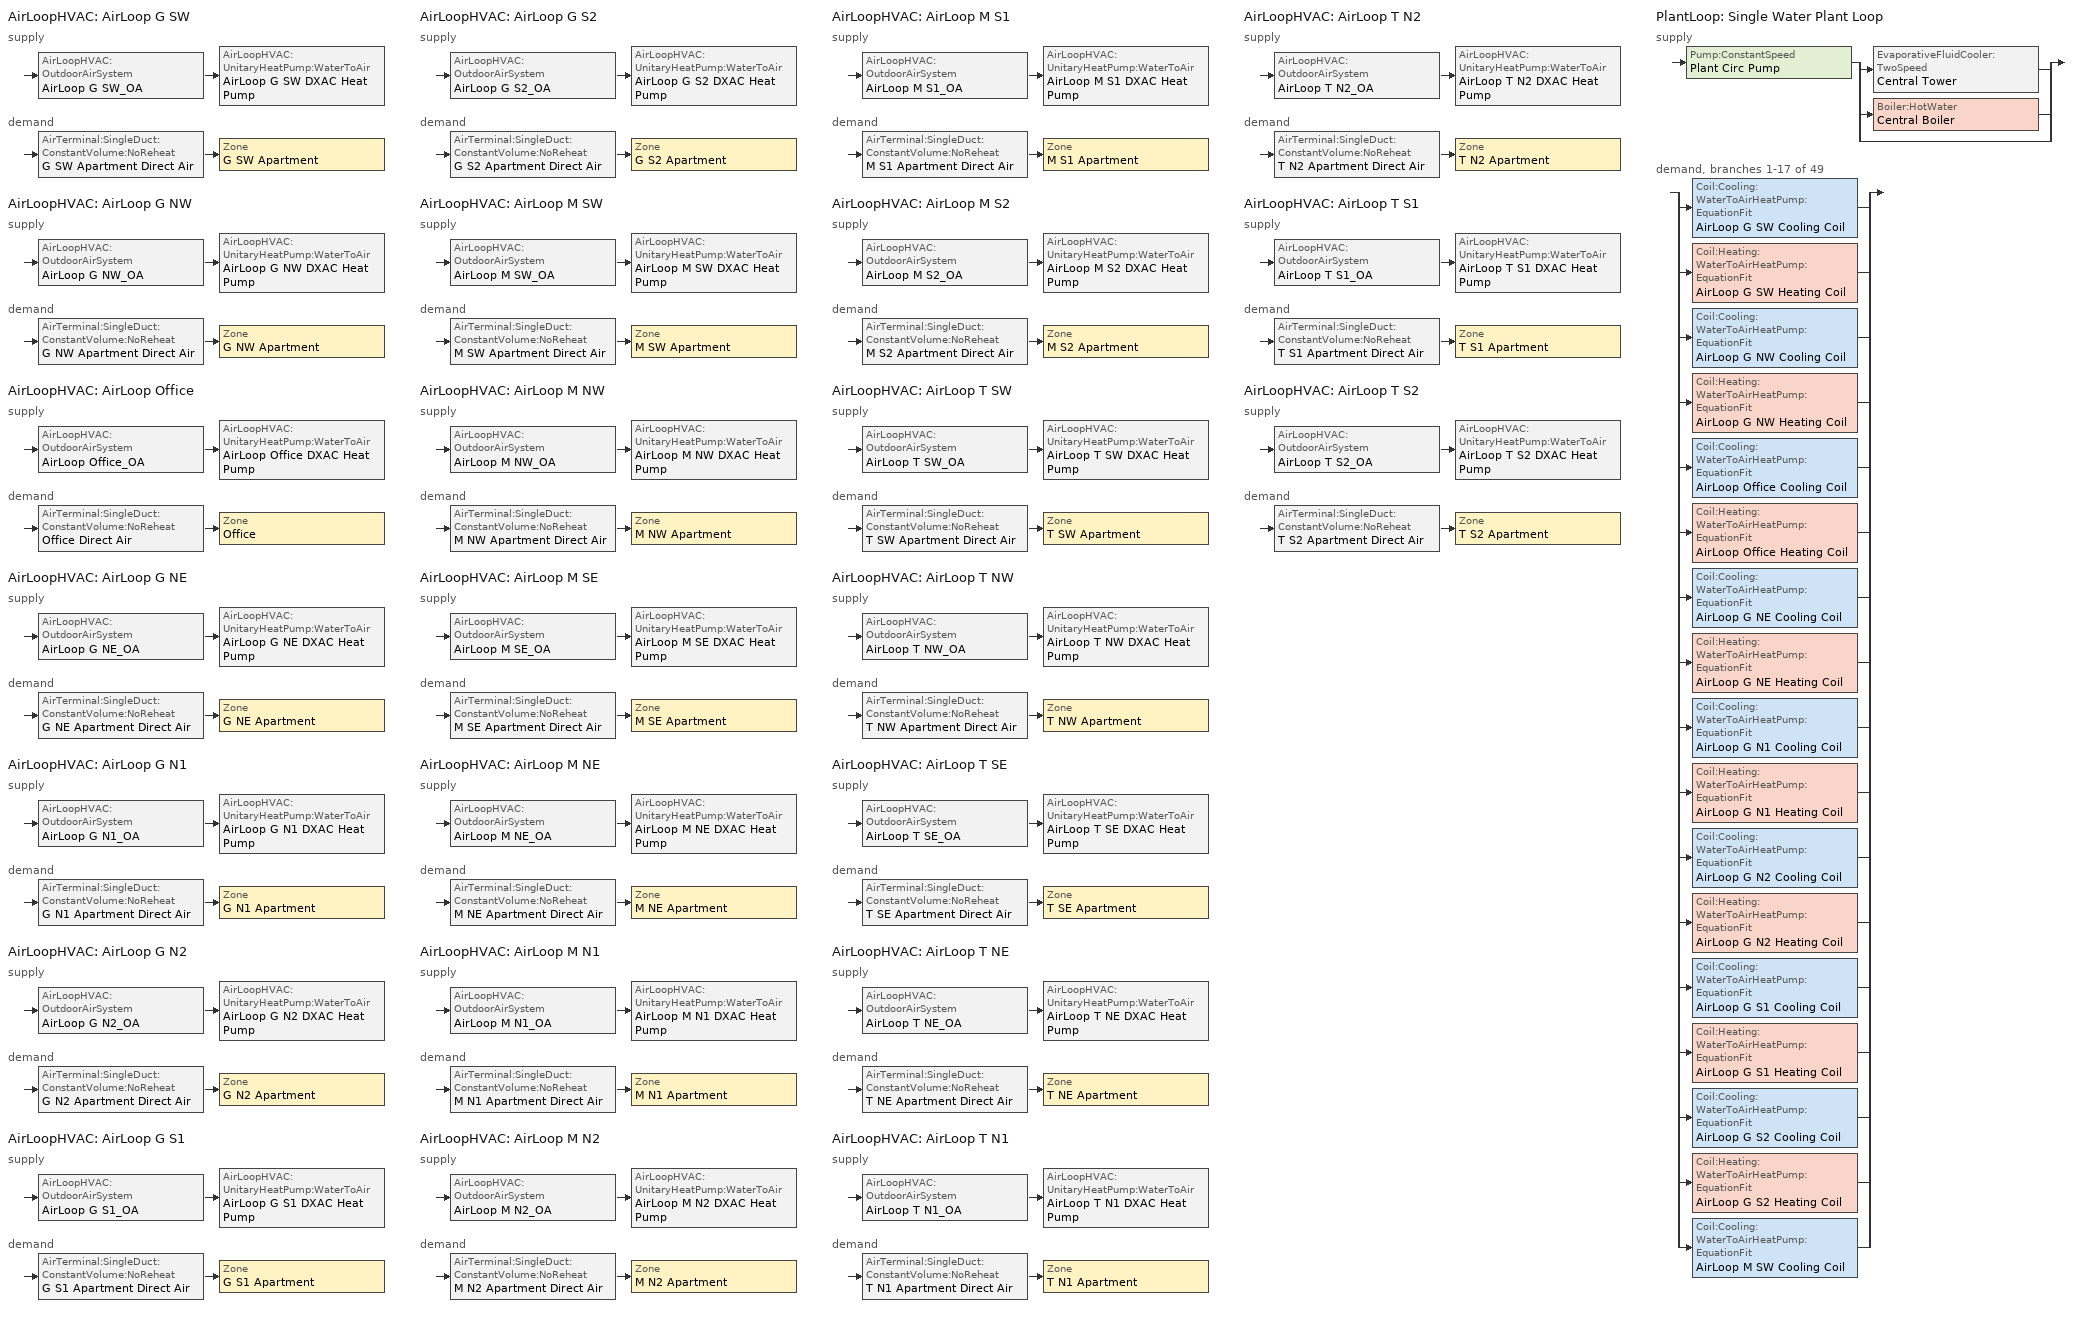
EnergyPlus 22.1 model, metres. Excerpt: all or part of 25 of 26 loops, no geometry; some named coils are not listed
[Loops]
AirLoopHVAC 'AirLoop G SW'
 supply: AirLoopHVAC:OutdoorAirSystem 'AirLoop G SW_OA' > AirLoopHVAC:UnitaryHeatPump:WaterToAir 'AirLoop G SW DXAC Heat Pump'
 demand: AirTerminal:SingleDuct:ConstantVolume:NoReheat 'G SW Apartment Direct Air' > Zone 'G SW Apartment'
AirLoopHVAC 'AirLoop G NW'
 supply: AirLoopHVAC:OutdoorAirSystem 'AirLoop G NW_OA' > AirLoopHVAC:UnitaryHeatPump:WaterToAir 'AirLoop G NW DXAC Heat Pump'
 demand: AirTerminal:SingleDuct:ConstantVolume:NoReheat 'G NW Apartment Direct Air' > Zone 'G NW Apartment'
AirLoopHVAC 'AirLoop Office'
 supply: AirLoopHVAC:OutdoorAirSystem 'AirLoop Office_OA' > AirLoopHVAC:UnitaryHeatPump:WaterToAir 'AirLoop Office DXAC Heat Pump'
 demand: AirTerminal:SingleDuct:ConstantVolume:NoReheat 'Office Direct Air' > Zone 'Office'
AirLoopHVAC 'AirLoop G NE'
 supply: AirLoopHVAC:OutdoorAirSystem 'AirLoop G NE_OA' > AirLoopHVAC:UnitaryHeatPump:WaterToAir 'AirLoop G NE DXAC Heat Pump'
 demand: AirTerminal:SingleDuct:ConstantVolume:NoReheat 'G NE Apartment Direct Air' > Zone 'G NE Apartment'
AirLoopHVAC 'AirLoop G N1'
 supply: AirLoopHVAC:OutdoorAirSystem 'AirLoop G N1_OA' > AirLoopHVAC:UnitaryHeatPump:WaterToAir 'AirLoop G N1 DXAC Heat Pump'
 demand: AirTerminal:SingleDuct:ConstantVolume:NoReheat 'G N1 Apartment Direct Air' > Zone 'G N1 Apartment'
AirLoopHVAC 'AirLoop G N2'
 supply: AirLoopHVAC:OutdoorAirSystem 'AirLoop G N2_OA' > AirLoopHVAC:UnitaryHeatPump:WaterToAir 'AirLoop G N2 DXAC Heat Pump'
 demand: AirTerminal:SingleDuct:ConstantVolume:NoReheat 'G N2 Apartment Direct Air' > Zone 'G N2 Apartment'
AirLoopHVAC 'AirLoop G S1'
 supply: AirLoopHVAC:OutdoorAirSystem 'AirLoop G S1_OA' > AirLoopHVAC:UnitaryHeatPump:WaterToAir 'AirLoop G S1 DXAC Heat Pump'
 demand: AirTerminal:SingleDuct:ConstantVolume:NoReheat 'G S1 Apartment Direct Air' > Zone 'G S1 Apartment'
AirLoopHVAC 'AirLoop G S2'
 supply: AirLoopHVAC:OutdoorAirSystem 'AirLoop G S2_OA' > AirLoopHVAC:UnitaryHeatPump:WaterToAir 'AirLoop G S2 DXAC Heat Pump'
 demand: AirTerminal:SingleDuct:ConstantVolume:NoReheat 'G S2 Apartment Direct Air' > Zone 'G S2 Apartment'
AirLoopHVAC 'AirLoop M SW'
 supply: AirLoopHVAC:OutdoorAirSystem 'AirLoop M SW_OA' > AirLoopHVAC:UnitaryHeatPump:WaterToAir 'AirLoop M SW DXAC Heat Pump'
 demand: AirTerminal:SingleDuct:ConstantVolume:NoReheat 'M SW Apartment Direct Air' > Zone 'M SW Apartment'
AirLoopHVAC 'AirLoop M NW'
 supply: AirLoopHVAC:OutdoorAirSystem 'AirLoop M NW_OA' > AirLoopHVAC:UnitaryHeatPump:WaterToAir 'AirLoop M NW DXAC Heat Pump'
 demand: AirTerminal:SingleDuct:ConstantVolume:NoReheat 'M NW Apartment Direct Air' > Zone 'M NW Apartment'
AirLoopHVAC 'AirLoop M SE'
 supply: AirLoopHVAC:OutdoorAirSystem 'AirLoop M SE_OA' > AirLoopHVAC:UnitaryHeatPump:WaterToAir 'AirLoop M SE DXAC Heat Pump'
 demand: AirTerminal:SingleDuct:ConstantVolume:NoReheat 'M SE Apartment Direct Air' > Zone 'M SE Apartment'
AirLoopHVAC 'AirLoop M NE'
 supply: AirLoopHVAC:OutdoorAirSystem 'AirLoop M NE_OA' > AirLoopHVAC:UnitaryHeatPump:WaterToAir 'AirLoop M NE DXAC Heat Pump'
 demand: AirTerminal:SingleDuct:ConstantVolume:NoReheat 'M NE Apartment Direct Air' > Zone 'M NE Apartment'
AirLoopHVAC 'AirLoop M N1'
 supply: AirLoopHVAC:OutdoorAirSystem 'AirLoop M N1_OA' > AirLoopHVAC:UnitaryHeatPump:WaterToAir 'AirLoop M N1 DXAC Heat Pump'
 demand: AirTerminal:SingleDuct:ConstantVolume:NoReheat 'M N1 Apartment Direct Air' > Zone 'M N1 Apartment'
AirLoopHVAC 'AirLoop M N2'
 supply: AirLoopHVAC:OutdoorAirSystem 'AirLoop M N2_OA' > AirLoopHVAC:UnitaryHeatPump:WaterToAir 'AirLoop M N2 DXAC Heat Pump'
 demand: AirTerminal:SingleDuct:ConstantVolume:NoReheat 'M N2 Apartment Direct Air' > Zone 'M N2 Apartment'
AirLoopHVAC 'AirLoop M S1'
 supply: AirLoopHVAC:OutdoorAirSystem 'AirLoop M S1_OA' > AirLoopHVAC:UnitaryHeatPump:WaterToAir 'AirLoop M S1 DXAC Heat Pump'
 demand: AirTerminal:SingleDuct:ConstantVolume:NoReheat 'M S1 Apartment Direct Air' > Zone 'M S1 Apartment'
AirLoopHVAC 'AirLoop M S2'
 supply: AirLoopHVAC:OutdoorAirSystem 'AirLoop M S2_OA' > AirLoopHVAC:UnitaryHeatPump:WaterToAir 'AirLoop M S2 DXAC Heat Pump'
 demand: AirTerminal:SingleDuct:ConstantVolume:NoReheat 'M S2 Apartment Direct Air' > Zone 'M S2 Apartment'
AirLoopHVAC 'AirLoop T SW'
 supply: AirLoopHVAC:OutdoorAirSystem 'AirLoop T SW_OA' > AirLoopHVAC:UnitaryHeatPump:WaterToAir 'AirLoop T SW DXAC Heat Pump'
 demand: AirTerminal:SingleDuct:ConstantVolume:NoReheat 'T SW Apartment Direct Air' > Zone 'T SW Apartment'
AirLoopHVAC 'AirLoop T NW'
 supply: AirLoopHVAC:OutdoorAirSystem 'AirLoop T NW_OA' > AirLoopHVAC:UnitaryHeatPump:WaterToAir 'AirLoop T NW DXAC Heat Pump'
 demand: AirTerminal:SingleDuct:ConstantVolume:NoReheat 'T NW Apartment Direct Air' > Zone 'T NW Apartment'
AirLoopHVAC 'AirLoop T SE'
 supply: AirLoopHVAC:OutdoorAirSystem 'AirLoop T SE_OA' > AirLoopHVAC:UnitaryHeatPump:WaterToAir 'AirLoop T SE DXAC Heat Pump'
 demand: AirTerminal:SingleDuct:ConstantVolume:NoReheat 'T SE Apartment Direct Air' > Zone 'T SE Apartment'
AirLoopHVAC 'AirLoop T NE'
 supply: AirLoopHVAC:OutdoorAirSystem 'AirLoop T NE_OA' > AirLoopHVAC:UnitaryHeatPump:WaterToAir 'AirLoop T NE DXAC Heat Pump'
 demand: AirTerminal:SingleDuct:ConstantVolume:NoReheat 'T NE Apartment Direct Air' > Zone 'T NE Apartment'
AirLoopHVAC 'AirLoop T N1'
 supply: AirLoopHVAC:OutdoorAirSystem 'AirLoop T N1_OA' > AirLoopHVAC:UnitaryHeatPump:WaterToAir 'AirLoop T N1 DXAC Heat Pump'
 demand: AirTerminal:SingleDuct:ConstantVolume:NoReheat 'T N1 Apartment Direct Air' > Zone 'T N1 Apartment'
AirLoopHVAC 'AirLoop T N2'
 supply: AirLoopHVAC:OutdoorAirSystem 'AirLoop T N2_OA' > AirLoopHVAC:UnitaryHeatPump:WaterToAir 'AirLoop T N2 DXAC Heat Pump'
 demand: AirTerminal:SingleDuct:ConstantVolume:NoReheat 'T N2 Apartment Direct Air' > Zone 'T N2 Apartment'
AirLoopHVAC 'AirLoop T S1'
 supply: AirLoopHVAC:OutdoorAirSystem 'AirLoop T S1_OA' > AirLoopHVAC:UnitaryHeatPump:WaterToAir 'AirLoop T S1 DXAC Heat Pump'
 demand: AirTerminal:SingleDuct:ConstantVolume:NoReheat 'T S1 Apartment Direct Air' > Zone 'T S1 Apartment'
AirLoopHVAC 'AirLoop T S2'
 supply: AirLoopHVAC:OutdoorAirSystem 'AirLoop T S2_OA' > AirLoopHVAC:UnitaryHeatPump:WaterToAir 'AirLoop T S2 DXAC Heat Pump'
 demand: AirTerminal:SingleDuct:ConstantVolume:NoReheat 'T S2 Apartment Direct Air' > Zone 'T S2 Apartment'
PlantLoop 'Single Water Plant Loop'
 supply: Pump:ConstantSpeed 'Plant Circ Pump' > split
  | EvaporativeFluidCooler:TwoSpeed 'Central Tower'
  | Boiler:HotWater 'Central Boiler'
  | bypass
 demand, branches 1-17 of 49: split
  | Coil:Cooling:WaterToAirHeatPump:EquationFit 'AirLoop G SW Cooling Coil'
  | Coil:Heating:WaterToAirHeatPump:EquationFit 'AirLoop G SW Heating Coil'
  | Coil:Cooling:WaterToAirHeatPump:EquationFit 'AirLoop G NW Cooling Coil'
  | Coil:Heating:WaterToAirHeatPump:EquationFit 'AirLoop G NW Heating Coil'
  | Coil:Cooling:WaterToAirHeatPump:EquationFit 'AirLoop Office Cooling Coil'
  | Coil:Heating:WaterToAirHeatPump:EquationFit 'AirLoop Office Heating Coil'
  | Coil:Cooling:WaterToAirHeatPump:EquationFit 'AirLoop G NE Cooling Coil'
  | Coil:Heating:WaterToAirHeatPump:EquationFit 'AirLoop G NE Heating Coil'
  | Coil:Cooling:WaterToAirHeatPump:EquationFit 'AirLoop G N1 Cooling Coil'
  | Coil:Heating:WaterToAirHeatPump:EquationFit 'AirLoop G N1 Heating Coil'
  | Coil:Cooling:WaterToAirHeatPump:EquationFit 'AirLoop G N2 Cooling Coil'
  | Coil:Heating:WaterToAirHeatPump:EquationFit 'AirLoop G N2 Heating Coil'
  | Coil:Cooling:WaterToAirHeatPump:EquationFit 'AirLoop G S1 Cooling Coil'
  | Coil:Heating:WaterToAirHeatPump:EquationFit 'AirLoop G S1 Heating Coil'
  | Coil:Cooling:WaterToAirHeatPump:EquationFit 'AirLoop G S2 Cooling Coil'
  | Coil:Heating:WaterToAirHeatPump:EquationFit 'AirLoop G S2 Heating Coil'
  | Coil:Cooling:WaterToAirHeatPump:EquationFit 'AirLoop M SW Cooling Coil'
[EnergyManagementSystem:Sensor]
Name | Output:Variable or Output:Meter Index Key | Output:Variable or Output:Meter
S_Sliding_Door_Ventilation_Sensor | M S1 APARTMENT | Zone Ventilation Standard Density Volume Flow Rate
N_Sliding_Door_Ventilation_Sensor | M N1 APARTMENT | Zone Ventilation Standard Density Volume Flow Rate
BoilerPLR | Central Boiler | Boiler Part Load Ratio
[ThermostatSetpoint:SingleHeating]
Name | Setpoint Temperature Schedule
AptHeatingSetPoint | HTGSETP_APT_SCH
OffHeatingSetPoint | HTGSETP_DESIGN_OFF_SCH
[ThermostatSetpoint:SingleCooling]
Name | Setpoint Temperature Schedule
AptCoolingSetPoint | CLGSETP_APT_SCH
OffCoolingSetPoint | CLGSETP_DESIGN_OFF_SCH
[ThermostatSetpoint:DualSetpoint]
Name | Heating Setpoint Temperature Schedule | Cooling Setpoint Temperature Schedule
S Apartment Dual SP Control | S HTGSETP_APT_SCH | S CLGSETP_APT_SCH
N Apartment Dual SP Control | N HTGSETP_APT_SCH | N CLGSETP_APT_SCH
Office Dual SP Control | HTGSETP_OFF_SCH_Yes_Optimum | CLGSETP_OFF_SCH_Yes_Optimum
[DesignSpecification:ZoneAirDistribution]
CM DSZAD Building: Zone Air Distribution Effectiveness in Cooling Mode=1; Zone Air Distribution Effectiveness in Heating Mode=1
[Sizing:Plant]
Single Water Plant Loop: Loop Type=Heating; Design Loop Exit Temperature {C}=30; Loop Design Temperature Difference {deltaC}=11
[PlantLoop]
Single Water Plant Loop: Fluid Type=Water; Plant Equipment Operation Scheme=Plant Loop Operation; Maximum Loop Temperature {C}=35; Minimum Loop Temperature {C}=10; Maximum Loop Flow Rate {m3/s}=autosize; Minimum Loop Flow Rate {m3/s}=0; Plant Loop Volume {m3}=autocalculate; Load Distribution Scheme=SequentialLoad; Plant Loop Demand Calculation Scheme=DualSetpointDeadband
[PlantEquipmentOperationSchemes]
Plant Loop Operation: Control Scheme 1=WSHPPlant Heat Operation Scheme; Control Scheme 1 Schedule=Always_On; Control Scheme 2=WSHPPlant Cool Operation Scheme; Control Scheme 2 Schedule=Always_On
[PlantEquipmentOperation:HeatingLoad]
WSHPPlant Heat Operation Scheme: Load Range 1 Lower Limit {W}=0; Load Range 1 Upper Limit {W}=1000000000000000; Range 1 Equipment List=WSHPPlant Heating Equipment
[PlantEquipmentList]
WSHPPlant Heating Equipment: Central Boiler
WSHPPlant Cooling Equipment: Central Tower
[PlantEquipmentOperation:CoolingLoad]
WSHPPlant Cool Operation Scheme: Load Range 1 Lower Limit {W}=0; Load Range 1 Upper Limit {W}=1000000000000000; Range 1 Equipment List=WSHPPlant Cooling Equipment
[SetpointManager:Scheduled:DualSetpoint] Control Variable=Temperature; High Setpoint Schedule=PLANT LOOP HIGH TEMP SCHEDULE; Low Setpoint Schedule=PLANT LOOP LOW TEMP SCHEDULE
Name | Setpoint Node or NodeList
Water Loop Setpoint Manager new | CENTRAL TOWER OUTLET NODE
Water Loop Setpoint Manager new 2 | CENTRAL BOILER OUTLET NODE
Water Loop Setpoint Manager | Plant Supply Outlet Node
[EvaporativeFluidCooler:TwoSpeed]
Central Tower: High Fan Speed Air Flow Rate {m3/s}=autosize; High Fan Speed Fan Power {W}=autosize; Low Fan Speed Air Flow Rate {m3/s}=autocalculate; Low Fan Speed Fan Power {W}=autocalculate; Design Spray Water Flow Rate {m3/s}=0.002208; Performance Input Method=UFactorTimesAreaAndDesignWaterFlowRate; Heat Rejection Capacity and Nominal Capacity Sizing Ratio=1.25; Low Speed Standard Capacity Sizing Factor=0.5; High Fan Speed U-factor Times Area Value {W/K}=autosize; Low Fan Speed U-factor Times Area Value {W/K}=autocalculate; Low Fan Speed U-Factor Times Area Sizing Factor=0.6; Design Water Flow Rate {m3/s}=autosize; Low Speed User Specified Design Capacity Sizing Factor=0.5; High Speed Sizing Factor=1; Evaporation Loss Mode=SaturatedExit; Drift Loss Percent {percent}=0.008; Blowdown Calculation Mode=ConcentrationRatio; Blowdown Concentration Ratio=3
[Pump:ConstantSpeed]
Plant Circ Pump: Design Flow Rate {m3/s}=autosize; Design Pump Head {Pa}=179045; Design Power Consumption {W}=autosize; Motor Efficiency=0.909; Fraction of Motor Inefficiencies to Fluid Stream=0; Pump Control Type=Intermittent
[Boiler:HotWater]
Central Boiler: Fuel Type=NaturalGas; Nominal Capacity {W}=408736; Nominal Thermal Efficiency=0.8; Efficiency Curve Temperature Evaluation Variable=LeavingBoiler; Normalized Boiler Efficiency Curve=Central Boiler Efficiency Curve; Design Water Flow Rate {m3/s}=autosize; Minimum Part Load Ratio=0; Maximum Part Load Ratio=1.2; Optimum Part Load Ratio=1; Water Outlet Upper Temperature Limit {C}=95; Boiler Flow Mode=ConstantFlow
[Sizing:Zone] Zone Cooling Design Supply Air Temperature Input Method=SupplyAirTemperature; Zone Cooling Design Supply Air Temperature {C}=14; Zone Heating Design Supply Air Temperature Input Method=SupplyAirTemperature; Zone Heating Design Supply Air Temperature {C}=40; Zone Cooling Design Supply Air Humidity Ratio {kg-H2O/kg-air}=0.008; Zone Heating Design Supply Air Humidity Ratio {kgWater/kgDryAir}=0.008; Cooling Design Air Flow Method=DesignDay; Cooling Design Air Flow Rate {m3/s}=0; Cooling Minimum Air Flow Fraction=0; Heating Design Air Flow Method=DesignDay; Heating Design Air Flow Rate {m3/s}=0
Name | Design Specification Outdoor Air Object
G SW Apartment | SZ DSOA G SW Apartment
G NW Apartment | SZ DSOA G NW Apartment
Office | SZ DSOA Office
G NE Apartment | SZ DSOA G NE Apartment
G N1 Apartment | SZ DSOA G N1 Apartment
G N2 Apartment | SZ DSOA G N2 Apartment
G S1 Apartment | SZ DSOA G S1 Apartment
G S2 Apartment | SZ DSOA G S2 Apartment
M SW Apartment | SZ DSOA M SW Apartment
M NW Apartment | SZ DSOA M NW Apartment
M SE Apartment | SZ DSOA M SE Apartment
M NE Apartment | SZ DSOA M NE Apartment
M N1 Apartment | SZ DSOA M N1 Apartment
M N2 Apartment | SZ DSOA M N2 Apartment
M S1 Apartment | SZ DSOA M S1 Apartment
M S2 Apartment | SZ DSOA M S2 Apartment
T SW Apartment | SZ DSOA T SW Apartment
T NW Apartment | SZ DSOA T NW Apartment
T SE Apartment | SZ DSOA T SE Apartment
T NE Apartment | SZ DSOA T NE Apartment
T N1 Apartment | SZ DSOA T N1 Apartment
T N2 Apartment | SZ DSOA T N2 Apartment
T S1 Apartment | SZ DSOA T S1 Apartment
T S2 Apartment | SZ DSOA T S2 Apartment
[DesignSpecification:OutdoorAir] Outdoor Air Method=Flow/Area
Name | Outdoor Air Flow per Zone Floor Area {m3/s-m2}
SZ DSOA G SW Apartment; SZ DSOA G NW Apartment; SZ DSOA G NE Apartment; SZ DSOA G N1 Apartment; SZ DSOA G N2 Apartment; SZ DSOA G S1 Apartment; SZ DSOA G S2 Apartment; SZ DSOA M SW Apartment; SZ DSOA M NW Apartment; SZ DSOA M SE Apartment; SZ DSOA M NE Apartment; SZ DSOA M N1 Apartment; SZ DSOA M N2 Apartment; SZ DSOA M S1 Apartment; SZ DSOA M S2 Apartment; SZ DSOA T SW Apartment; SZ DSOA T NW Apartment; SZ DSOA T SE Apartment; SZ DSOA T NE Apartment; SZ DSOA T N1 Apartment; SZ DSOA T N2 Apartment; SZ DSOA T S1 Apartment; SZ DSOA T S2 Apartment | 0.000294105
SZ DSOA Office | 0.0004318
[ZoneControl:Thermostat]
G SW Apartment Thermostat: G SW Apartment, ZONE CONTROL TYPE SCHED, AptCoolingSetPoint, AptHeatingSetPoint, S Apartment Dual SP Control
G NW Apartment Thermostat: G NW Apartment, ZONE CONTROL TYPE SCHED, AptCoolingSetPoint, AptHeatingSetPoint, N Apartment Dual SP Control
Office Thermostat: Office, ZONE CONTROL TYPE SCHED, OffCoolingSetPoint, OffHeatingSetPoint, Office Dual SP Control
G NE Apartment Thermostat: G NE Apartment, ZONE CONTROL TYPE SCHED, AptCoolingSetPoint, AptHeatingSetPoint, N Apartment Dual SP Control
G N1 Apartment Thermostat: G N1 Apartment, ZONE CONTROL TYPE SCHED, AptCoolingSetPoint, AptHeatingSetPoint, N Apartment Dual SP Control
G N2 Apartment Thermostat: G N2 Apartment, ZONE CONTROL TYPE SCHED, AptCoolingSetPoint, AptHeatingSetPoint, N Apartment Dual SP Control
G S1 Apartment Thermostat: G S1 Apartment, ZONE CONTROL TYPE SCHED, AptCoolingSetPoint, AptHeatingSetPoint, S Apartment Dual SP Control
G S2 Apartment Thermostat: G S2 Apartment, ZONE CONTROL TYPE SCHED, AptCoolingSetPoint, AptHeatingSetPoint, S Apartment Dual SP Control
M SW Apartment Thermostat: M SW Apartment, ZONE CONTROL TYPE SCHED, AptCoolingSetPoint, AptHeatingSetPoint, S Apartment Dual SP Control
M NW Apartment Thermostat: M NW Apartment, ZONE CONTROL TYPE SCHED, AptCoolingSetPoint, AptHeatingSetPoint, N Apartment Dual SP Control
M SE Apartment Thermostat: M SE Apartment, ZONE CONTROL TYPE SCHED, AptCoolingSetPoint, AptHeatingSetPoint, S Apartment Dual SP Control
M NE Apartment Thermostat: M NE Apartment, ZONE CONTROL TYPE SCHED, AptCoolingSetPoint, AptHeatingSetPoint, N Apartment Dual SP Control
M N1 Apartment Thermostat: M N1 Apartment, ZONE CONTROL TYPE SCHED, AptCoolingSetPoint, AptHeatingSetPoint, N Apartment Dual SP Control
M N2 Apartment Thermostat: M N2 Apartment, ZONE CONTROL TYPE SCHED, AptCoolingSetPoint, AptHeatingSetPoint, N Apartment Dual SP Control
M S1 Apartment Thermostat: M S1 Apartment, ZONE CONTROL TYPE SCHED, AptCoolingSetPoint, AptHeatingSetPoint, S Apartment Dual SP Control
M S2 Apartment Thermostat: M S2 Apartment, ZONE CONTROL TYPE SCHED, AptCoolingSetPoint, AptHeatingSetPoint, S Apartment Dual SP Control
T SW Apartment Thermostat: T SW Apartment, ZONE CONTROL TYPE SCHED, AptCoolingSetPoint, AptHeatingSetPoint, S Apartment Dual SP Control
T NW Apartment Thermostat: T NW Apartment, ZONE CONTROL TYPE SCHED, AptCoolingSetPoint, AptHeatingSetPoint, N Apartment Dual SP Control
T SE Apartment Thermostat: T SE Apartment, ZONE CONTROL TYPE SCHED, AptCoolingSetPoint, AptHeatingSetPoint, S Apartment Dual SP Control
T NE Apartment Thermostat: T NE Apartment, ZONE CONTROL TYPE SCHED, AptCoolingSetPoint, AptHeatingSetPoint, N Apartment Dual SP Control
T N1 Apartment Thermostat: T N1 Apartment, ZONE CONTROL TYPE SCHED, AptCoolingSetPoint, AptHeatingSetPoint, N Apartment Dual SP Control
T N2 Apartment Thermostat: T N2 Apartment, ZONE CONTROL TYPE SCHED, AptCoolingSetPoint, AptHeatingSetPoint, N Apartment Dual SP Control
T S1 Apartment Thermostat: T S1 Apartment, ZONE CONTROL TYPE SCHED, AptCoolingSetPoint, AptHeatingSetPoint, S Apartment Dual SP Control
T S2 Apartment Thermostat: T S2 Apartment, ZONE CONTROL TYPE SCHED, AptCoolingSetPoint, AptHeatingSetPoint, S Apartment Dual SP Control
[Coil:Cooling:WaterToAirHeatPump:EquationFit] Rated Air Flow Rate {m3/s}=autosize; Rated Water Flow Rate {m3/s}=autosize; Gross Rated Total Cooling Capacity {W}=autosize; Gross Rated Sensible Cooling Capacity {W}=autosize; Total Cooling Capacity Curve=WSHP_CoolCapCurveTot; Sensible Cooling Capacity Curve=WSHP_CoolCapCurveSens; Cooling Power Consumption Curve=WSHP_CoolPowerCurve; Nominal Time for Condensate Removal to Begin {s}=0; Ratio of Initial Moisture Evaporation Rate and Steady State Latent Capacity=0
Name | Gross Rated Cooling COP
AirLoop G SW Cooling Coil; AirLoop Office Cooling Coil; AirLoop M SW Cooling Coil | 4.46473
AirLoop G NW Cooling Coil; AirLoop G NE Cooling Coil; AirLoop G N1 Cooling Coil; AirLoop G N2 Cooling Coil; AirLoop G S1 Cooling Coil; AirLoop G S2 Cooling Coil | 4.19837
[Coil:Heating:WaterToAirHeatPump:EquationFit] Rated Air Flow Rate {m3/s}=autosize; Rated Water Flow Rate {m3/s}=autosize; Gross Rated Heating Capacity {W}=autosize; Gross Rated Heating COP=4.3; Heating Capacity Curve=WSHP_HeatCapCurve; Heating Power Consumption Curve=WSHP_HeatPowerCurve
AirLoop G SW Heating Coil; AirLoop G NW Heating Coil; AirLoop Office Heating Coil; AirLoop G NE Heating Coil; AirLoop G N1 Heating Coil; AirLoop G N2 Heating Coil; AirLoop G S1 Heating Coil; AirLoop G S2 Heating Coil
[Sizing:System] Type of Load to Size On=Sensible; Design Outdoor Air Flow Rate {m3/s}=AUTOSIZE; Central Heating Maximum System Air Flow Ratio=1; Preheat Design Temperature {C}=7; Preheat Design Humidity Ratio {kgWater/kgDryAir}=0.008; Precool Design Temperature {C}=14; Precool Design Humidity Ratio {kgWater/kgDryAir}=0.008; Central Cooling Design Supply Air Temperature {C}=14; Central Heating Design Supply Air Temperature {C}=40; Type of Zone Sum to Use=NonCoincident; 100% Outdoor Air in Cooling=No; 100% Outdoor Air in Heating=No; Central Cooling Design Supply Air Humidity Ratio {kgWater/kgDryAir}=0.008; Central Heating Design Supply Air Humidity Ratio {kgWater/kgDryAir}=0.008; Cooling Supply Air Flow Rate Method=DesignDay; Cooling Supply Air Flow Rate {m3/s}=0; Heating Supply Air Flow Rate Method=DesignDay; Heating Supply Air Flow Rate {m3/s}=0; System Outdoor Air Method=ZoneSum; Zone Maximum Outdoor Air Fraction=1; Cooling Design Capacity Method=CoolingDesignCapacity; Cooling Design Capacity {W}=autosize; Heating Design Capacity Method=HeatingDesignCapacity; Heating Design Capacity {W}=autosize; Central Cooling Capacity Control Method=OnOff
AirLoop G SW; AirLoop G NW; AirLoop Office; AirLoop G NE; AirLoop G N1; AirLoop G N2; AirLoop G S1; AirLoop G S2; AirLoop M SW; AirLoop M NW; AirLoop M SE; AirLoop M NE; AirLoop M N1; AirLoop M N2; AirLoop M S1; AirLoop M S2; AirLoop T SW; AirLoop T NW; AirLoop T SE; AirLoop T NE; AirLoop T N1; AirLoop T N2; AirLoop T S1; AirLoop T S2
[AirTerminal:SingleDuct:ConstantVolume:NoReheat] Availability Schedule=All On; Maximum Air Flow Rate {m3/s}=AUTOSIZE
G SW Apartment Direct Air; G NW Apartment Direct Air; Office Direct Air; G NE Apartment Direct Air; G N1 Apartment Direct Air; G N2 Apartment Direct Air; G S1 Apartment Direct Air; G S2 Apartment Direct Air; M SW Apartment Direct Air; M NW Apartment Direct Air; M SE Apartment Direct Air; M NE Apartment Direct Air; M N1 Apartment Direct Air; M N2 Apartment Direct Air; M S1 Apartment Direct Air; M S2 Apartment Direct Air; T SW Apartment Direct Air; T NW Apartment Direct Air; T SE Apartment Direct Air; T NE Apartment Direct Air; T N1 Apartment Direct Air; T N2 Apartment Direct Air; T S1 Apartment Direct Air; T S2 Apartment Direct Air
[Zone equipment]
G SW Apartment: G SW Apartment ERV, G SW Apartment Direct Air
G NW Apartment: G NW Apartment ERV, G NW Apartment Direct Air
Office: Office Direct Air
G NE Apartment: G NE Apartment ERV, G NE Apartment Direct Air
G N1 Apartment: G N1 Apartment ERV, G N1 Apartment Direct Air
G N2 Apartment: G N2 Apartment ERV, G N2 Apartment Direct Air
G S1 Apartment: G S1 Apartment ERV, G S1 Apartment Direct Air
G S2 Apartment: G S2 Apartment ERV, G S2 Apartment Direct Air
M SW Apartment: M SW Apartment ERV, M SW Apartment Direct Air
M NW Apartment: M NW Apartment ERV, M NW Apartment Direct Air
M SE Apartment: M SE Apartment ERV, M SE Apartment Direct Air
M NE Apartment: M NE Apartment ERV, M NE Apartment Direct Air
M N1 Apartment: M N1 Apartment ERV, M N1 Apartment Direct Air
M N2 Apartment: M N2 Apartment ERV, M N2 Apartment Direct Air
M S1 Apartment: M S1 Apartment ERV, M S1 Apartment Direct Air
M S2 Apartment: M S2 Apartment ERV, M S2 Apartment Direct Air
T SW Apartment: T SW Apartment ERV, T SW Apartment Direct Air
T NW Apartment: T NW Apartment ERV, T NW Apartment Direct Air
T SE Apartment: T SE Apartment ERV, T SE Apartment Direct Air
T NE Apartment: T NE Apartment ERV, T NE Apartment Direct Air
T N1 Apartment: T N1 Apartment ERV, T N1 Apartment Direct Air
T N2 Apartment: T N2 Apartment ERV, T N2 Apartment Direct Air
T S1 Apartment: T S1 Apartment ERV, T S1 Apartment Direct Air
T S2 Apartment: T S2 Apartment ERV, T S2 Apartment Direct Air
[Fan:OnOff] Availability Schedule=All On; Maximum Flow Rate {m3/s}=autosize; Motor In Airstream Fraction=1
Name | Fan Total Efficiency | Pressure Rise {Pa} | Motor Efficiency
AirLoop G SW Supply Fan; AirLoop G NW Supply Fan; AirLoop Office Supply Fan; AirLoop G NE Supply Fan; AirLoop G N1 Supply Fan; AirLoop G N2 Supply Fan; AirLoop G S1 Supply Fan; AirLoop G S2 Supply Fan; AirLoop M SW Supply Fan; AirLoop M NW Supply Fan; AirLoop M SE Supply Fan; AirLoop M NE Supply Fan; AirLoop M N1 Supply Fan; AirLoop M N2 Supply Fan; AirLoop M S1 Supply Fan; AirLoop M S2 Supply Fan; AirLoop T SW Supply Fan; AirLoop T NW Supply Fan; AirLoop T SE Supply Fan; AirLoop T NE Supply Fan; AirLoop T N1 Supply Fan; AirLoop T N2 Supply Fan; AirLoop T S1 Supply Fan; AirLoop T S2 Supply Fan | 0.55575 | 622.5 | 0.855
G SW Apartment ERV Sup Fan; G SW Apartment ERV Exh Fan; G NW Apartment ERV Sup Fan; G NW Apartment ERV Exh Fan; G NE Apartment ERV Sup Fan; G NE Apartment ERV Exh Fan; G N1 Apartment ERV Sup Fan; G N1 Apartment ERV Exh Fan; G N2 Apartment ERV Sup Fan; G N2 Apartment ERV Exh Fan; G S1 Apartment ERV Sup Fan; G S1 Apartment ERV Exh Fan; G S2 Apartment ERV Sup Fan; G S2 Apartment ERV Exh Fan; M SW Apartment ERV Sup Fan; M SW Apartment ERV Exh Fan; M NW Apartment ERV Sup Fan; M NW Apartment ERV Exh Fan; M SE Apartment ERV Sup Fan; M SE Apartment ERV Exh Fan; M NE Apartment ERV Sup Fan; M NE Apartment ERV Exh Fan; M N1 Apartment ERV Sup Fan; M N1 Apartment ERV Exh Fan; M N2 Apartment ERV Sup Fan; M N2 Apartment ERV Exh Fan; M S1 Apartment ERV Sup Fan; M S1 Apartment ERV Exh Fan; M S2 Apartment ERV Sup Fan; M S2 Apartment ERV Exh Fan; T SW Apartment ERV Sup Fan; T SW Apartment ERV Exh Fan; T NW Apartment ERV Sup Fan; T NW Apartment ERV Exh Fan; T SE Apartment ERV Sup Fan; T SE Apartment ERV Exh Fan; T NE Apartment ERV Sup Fan; T NE Apartment ERV Exh Fan; T N1 Apartment ERV Sup Fan; T N1 Apartment ERV Exh Fan; T N2 Apartment ERV Sup Fan; T N2 Apartment ERV Exh Fan; T S1 Apartment ERV Sup Fan; T S1 Apartment ERV Exh Fan; T S2 Apartment ERV Sup Fan; T S2 Apartment ERV Exh Fan | 0.303158 | 270.648 | 0.48
[Coil:Heating:Electric] Availability Schedule=All On; Efficiency=1; Nominal Capacity {W}=autosize
AirLoop G SW_SuppHeatCoil; AirLoop G NW_SuppHeatCoil; AirLoop Office_SuppHeatCoil; AirLoop G NE_SuppHeatCoil; AirLoop G N1_SuppHeatCoil; AirLoop G N2_SuppHeatCoil; AirLoop G S1_SuppHeatCoil; AirLoop G S2_SuppHeatCoil; AirLoop M SW_SuppHeatCoil; AirLoop M NW_SuppHeatCoil; AirLoop M SE_SuppHeatCoil; AirLoop M NE_SuppHeatCoil; AirLoop M N1_SuppHeatCoil; AirLoop M N2_SuppHeatCoil; AirLoop M S1_SuppHeatCoil; AirLoop M S2_SuppHeatCoil; AirLoop T SW_SuppHeatCoil; AirLoop T NW_SuppHeatCoil; AirLoop T SE_SuppHeatCoil; AirLoop T NE_SuppHeatCoil; AirLoop T N1_SuppHeatCoil; AirLoop T N2_SuppHeatCoil; AirLoop T S1_SuppHeatCoil; AirLoop T S2_SuppHeatCoil
[AirLoopHVAC:UnitaryHeatPump:WaterToAir] Availability Schedule=All On; Supply Air Flow Rate {m3/s}=autosize; Heating Convergence=0.001; Cooling Convergence=0.001; Maximum Cycling Rate {cycles/hr}=2.5; Heat Pump Time Constant {s}=60; Fraction of On-Cycle Power Use=0.01; Heat Pump Fan Delay Time {s}=60; Maximum Supply Air Temperature from Supplemental Heater {C}=50; Fan Placement=BlowThrough
Name | Controlling Zone or Thermostat Location | Supply Fan | Heating Coil | Cooling Coil | Supplemental Heating Coil | Supply Air Fan Operating Mode Schedule
AirLoop G SW DXAC Heat Pump | G SW Apartment | AirLoop G SW Supply Fan | AirLoop G SW Heating Coil | AirLoop G SW Cooling Coil | AirLoop G SW_SuppHeatCoil | All Off
AirLoop G NW DXAC Heat Pump | G NW Apartment | AirLoop G NW Supply Fan | AirLoop G NW Heating Coil | AirLoop G NW Cooling Coil | AirLoop G NW_SuppHeatCoil | All Off
AirLoop Office DXAC Heat Pump | Office | AirLoop Office Supply Fan | AirLoop Office Heating Coil | AirLoop Office Cooling Coil | AirLoop Office_SuppHeatCoil | SupplyFan_w_SB_Sch
AirLoop G NE DXAC Heat Pump | G NE Apartment | AirLoop G NE Supply Fan | AirLoop G NE Heating Coil | AirLoop G NE Cooling Coil | AirLoop G NE_SuppHeatCoil | All Off
AirLoop G N1 DXAC Heat Pump | G N1 Apartment | AirLoop G N1 Supply Fan | AirLoop G N1 Heating Coil | AirLoop G N1 Cooling Coil | AirLoop G N1_SuppHeatCoil | All Off
AirLoop G N2 DXAC Heat Pump | G N2 Apartment | AirLoop G N2 Supply Fan | AirLoop G N2 Heating Coil | AirLoop G N2 Cooling Coil | AirLoop G N2_SuppHeatCoil | All Off
AirLoop G S1 DXAC Heat Pump | G S1 Apartment | AirLoop G S1 Supply Fan | AirLoop G S1 Heating Coil | AirLoop G S1 Cooling Coil | AirLoop G S1_SuppHeatCoil | All Off
AirLoop G S2 DXAC Heat Pump | G S2 Apartment | AirLoop G S2 Supply Fan | AirLoop G S2 Heating Coil | AirLoop G S2 Cooling Coil | AirLoop G S2_SuppHeatCoil | All Off
AirLoop M SW DXAC Heat Pump | M SW Apartment | AirLoop M SW Supply Fan | AirLoop M SW Heating Coil | AirLoop M SW Cooling Coil | AirLoop M SW_SuppHeatCoil | All Off
AirLoop M NW DXAC Heat Pump | M NW Apartment | AirLoop M NW Supply Fan | AirLoop M NW Heating Coil | AirLoop M NW Cooling Coil | AirLoop M NW_SuppHeatCoil | All Off
AirLoop M SE DXAC Heat Pump | M SE Apartment | AirLoop M SE Supply Fan | AirLoop M SE Heating Coil | AirLoop M SE Cooling Coil | AirLoop M SE_SuppHeatCoil | All Off
AirLoop M NE DXAC Heat Pump | M NE Apartment | AirLoop M NE Supply Fan | AirLoop M NE Heating Coil | AirLoop M NE Cooling Coil | AirLoop M NE_SuppHeatCoil | All Off
AirLoop M N1 DXAC Heat Pump | M N1 Apartment | AirLoop M N1 Supply Fan | AirLoop M N1 Heating Coil | AirLoop M N1 Cooling Coil | AirLoop M N1_SuppHeatCoil | All Off
AirLoop M N2 DXAC Heat Pump | M N2 Apartment | AirLoop M N2 Supply Fan | AirLoop M N2 Heating Coil | AirLoop M N2 Cooling Coil | AirLoop M N2_SuppHeatCoil | All Off
AirLoop M S1 DXAC Heat Pump | M S1 Apartment | AirLoop M S1 Supply Fan | AirLoop M S1 Heating Coil | AirLoop M S1 Cooling Coil | AirLoop M S1_SuppHeatCoil | All Off
AirLoop M S2 DXAC Heat Pump | M S2 Apartment | AirLoop M S2 Supply Fan | AirLoop M S2 Heating Coil | AirLoop M S2 Cooling Coil | AirLoop M S2_SuppHeatCoil | All Off
AirLoop T SW DXAC Heat Pump | T SW Apartment | AirLoop T SW Supply Fan | AirLoop T SW Heating Coil | AirLoop T SW Cooling Coil | AirLoop T SW_SuppHeatCoil | All Off
AirLoop T NW DXAC Heat Pump | T NW Apartment | AirLoop T NW Supply Fan | AirLoop T NW Heating Coil | AirLoop T NW Cooling Coil | AirLoop T NW_SuppHeatCoil | All Off
AirLoop T SE DXAC Heat Pump | T SE Apartment | AirLoop T SE Supply Fan | AirLoop T SE Heating Coil | AirLoop T SE Cooling Coil | AirLoop T SE_SuppHeatCoil | All Off
AirLoop T NE DXAC Heat Pump | T NE Apartment | AirLoop T NE Supply Fan | AirLoop T NE Heating Coil | AirLoop T NE Cooling Coil | AirLoop T NE_SuppHeatCoil | All Off
AirLoop T N1 DXAC Heat Pump | T N1 Apartment | AirLoop T N1 Supply Fan | AirLoop T N1 Heating Coil | AirLoop T N1 Cooling Coil | AirLoop T N1_SuppHeatCoil | All Off
AirLoop T N2 DXAC Heat Pump | T N2 Apartment | AirLoop T N2 Supply Fan | AirLoop T N2 Heating Coil | AirLoop T N2 Cooling Coil | AirLoop T N2_SuppHeatCoil | All Off
AirLoop T S1 DXAC Heat Pump | T S1 Apartment | AirLoop T S1 Supply Fan | AirLoop T S1 Heating Coil | AirLoop T S1 Cooling Coil | AirLoop T S1_SuppHeatCoil | All Off
AirLoop T S2 DXAC Heat Pump | T S2 Apartment | AirLoop T S2 Supply Fan | AirLoop T S2 Heating Coil | AirLoop T S2 Cooling Coil | AirLoop T S2_SuppHeatCoil | All Off
[Controller:OutdoorAir] Maximum Outdoor Air Flow Rate {m3/s}=AUTOSIZE; Economizer Control Type=NoEconomizer; Economizer Control Action Type=ModulateFlow; Lockout Type=LockoutWithHeating; Minimum Limit Type=FixedMinimum
Name | Minimum Outdoor Air Flow Rate {m3/s} | Minimum Outdoor Air Schedule | Heat Recovery Bypass Control Type | Mechanical Ventilation Controller
AirLoop G SW_OA_Controller; AirLoop G NW_OA_Controller; AirLoop G NE_OA_Controller; AirLoop G N1_OA_Controller; AirLoop G N2_OA_Controller; AirLoop G S1_OA_Controller; AirLoop G S2_OA_Controller; AirLoop M SW_OA_Controller; AirLoop M NW_OA_Controller; AirLoop M SE_OA_Controller; AirLoop M NE_OA_Controller; AirLoop M N1_OA_Controller; AirLoop M N2_OA_Controller; AirLoop M S1_OA_Controller; AirLoop M S2_OA_Controller; AirLoop T SW_OA_Controller; AirLoop T NW_OA_Controller; AirLoop T SE_OA_Controller; AirLoop T NE_OA_Controller; AirLoop T N1_OA_Controller; AirLoop T N2_OA_Controller; AirLoop T S1_OA_Controller; AirLoop T S2_OA_Controller | AUTOSIZE | All Off | BypassWhenWithinEconomizerLimits
AirLoop Office_OA_Controller | 0 |  |  | Office_DCV
[AirLoopHVAC] Design Supply Air Flow Rate {m3/s}=AUTOSIZE
AirLoop G SW; AirLoop G NW; AirLoop Office; AirLoop G NE; AirLoop G N1; AirLoop G N2; AirLoop G S1; AirLoop G S2; AirLoop M SW; AirLoop M NW; AirLoop M SE; AirLoop M NE; AirLoop M N1; AirLoop M N2; AirLoop M S1; AirLoop M S2; AirLoop T SW; AirLoop T NW; AirLoop T SE; AirLoop T NE; AirLoop T N1; AirLoop T N2; AirLoop T S1; AirLoop T S2
[ZoneHVAC:EnergyRecoveryVentilator] Availability Schedule=All On; Supply Air Flow Rate {m3/s}=autosize; Exhaust Air Flow Rate {m3/s}=autosize; Ventilation Rate per Unit Floor Area=0.000294105
Name | Heat Exchanger | Supply Air Fan | Exhaust Air Fan | ERV controller
G SW Apartment ERV | G SW Apartment OA Heat Exchanger | G SW Apartment ERV Sup Fan | G SW Apartment ERV Exh Fan | G SW Apartment ERV Ctrl
G NW Apartment ERV | G NW Apartment OA Heat Exchanger | G NW Apartment ERV Sup Fan | G NW Apartment ERV Exh Fan | G NW Apartment ERV Ctrl
G NE Apartment ERV | G NE Apartment OA Heat Exchanger | G NE Apartment ERV Sup Fan | G NE Apartment ERV Exh Fan | G NE Apartment ERV Ctrl
G N1 Apartment ERV | G N1 Apartment OA Heat Exchanger | G N1 Apartment ERV Sup Fan | G N1 Apartment ERV Exh Fan | G N1 Apartment ERV Ctrl
G N2 Apartment ERV | G N2 Apartment OA Heat Exchanger | G N2 Apartment ERV Sup Fan | G N2 Apartment ERV Exh Fan | G N2 Apartment ERV Ctrl
G S1 Apartment ERV | G S1 Apartment OA Heat Exchanger | G S1 Apartment ERV Sup Fan | G S1 Apartment ERV Exh Fan | G S1 Apartment ERV Ctrl
G S2 Apartment ERV | G S2 Apartment OA Heat Exchanger | G S2 Apartment ERV Sup Fan | G S2 Apartment ERV Exh Fan | G S2 Apartment ERV Ctrl
M SW Apartment ERV | M SW Apartment OA Heat Exchanger | M SW Apartment ERV Sup Fan | M SW Apartment ERV Exh Fan | M SW Apartment ERV Ctrl
M NW Apartment ERV | M NW Apartment OA Heat Exchanger | M NW Apartment ERV Sup Fan | M NW Apartment ERV Exh Fan | M NW Apartment ERV Ctrl
M SE Apartment ERV | M SE Apartment OA Heat Exchanger | M SE Apartment ERV Sup Fan | M SE Apartment ERV Exh Fan | M SE Apartment ERV Ctrl
M NE Apartment ERV | M NE Apartment OA Heat Exchanger | M NE Apartment ERV Sup Fan | M NE Apartment ERV Exh Fan | M NE Apartment ERV Ctrl
M N1 Apartment ERV | M N1 Apartment OA Heat Exchanger | M N1 Apartment ERV Sup Fan | M N1 Apartment ERV Exh Fan | M N1 Apartment ERV Ctrl
M N2 Apartment ERV | M N2 Apartment OA Heat Exchanger | M N2 Apartment ERV Sup Fan | M N2 Apartment ERV Exh Fan | M N2 Apartment ERV Ctrl
M S1 Apartment ERV | M S1 Apartment OA Heat Exchanger | M S1 Apartment ERV Sup Fan | M S1 Apartment ERV Exh Fan | M S1 Apartment ERV Ctrl
M S2 Apartment ERV | M S2 Apartment OA Heat Exchanger | M S2 Apartment ERV Sup Fan | M S2 Apartment ERV Exh Fan | M S2 Apartment ERV Ctrl
T SW Apartment ERV | T SW Apartment OA Heat Exchanger | T SW Apartment ERV Sup Fan | T SW Apartment ERV Exh Fan | T SW Apartment ERV Ctrl
T NW Apartment ERV | T NW Apartment OA Heat Exchanger | T NW Apartment ERV Sup Fan | T NW Apartment ERV Exh Fan | T NW Apartment ERV Ctrl
T SE Apartment ERV | T SE Apartment OA Heat Exchanger | T SE Apartment ERV Sup Fan | T SE Apartment ERV Exh Fan | T SE Apartment ERV Ctrl
T NE Apartment ERV | T NE Apartment OA Heat Exchanger | T NE Apartment ERV Sup Fan | T NE Apartment ERV Exh Fan | T NE Apartment ERV Ctrl
T N1 Apartment ERV | T N1 Apartment OA Heat Exchanger | T N1 Apartment ERV Sup Fan | T N1 Apartment ERV Exh Fan | T N1 Apartment ERV Ctrl
T N2 Apartment ERV | T N2 Apartment OA Heat Exchanger | T N2 Apartment ERV Sup Fan | T N2 Apartment ERV Exh Fan | T N2 Apartment ERV Ctrl
T S1 Apartment ERV | T S1 Apartment OA Heat Exchanger | T S1 Apartment ERV Sup Fan | T S1 Apartment ERV Exh Fan | T S1 Apartment ERV Ctrl
T S2 Apartment ERV | T S2 Apartment OA Heat Exchanger | T S2 Apartment ERV Sup Fan | T S2 Apartment ERV Exh Fan | T S2 Apartment ERV Ctrl
[ZoneHVAC:EnergyRecoveryVentilator:Controller] Exhaust Air Temperature Limit=NoExhaustAirTemperatureLimit; Exhaust Air Enthalpy Limit=NoExhaustAirEnthalpyLimit; High Humidity Control Flag=No; High Humidity Outdoor Air Flow Ratio=1; Control High Indoor Humidity Based on Outdoor Humidity ratio=No
G SW Apartment ERV Ctrl; G NW Apartment ERV Ctrl; G NE Apartment ERV Ctrl; G N1 Apartment ERV Ctrl; G N2 Apartment ERV Ctrl; G S1 Apartment ERV Ctrl; G S2 Apartment ERV Ctrl; M SW Apartment ERV Ctrl; M NW Apartment ERV Ctrl; M SE Apartment ERV Ctrl; M NE Apartment ERV Ctrl; M N1 Apartment ERV Ctrl; M N2 Apartment ERV Ctrl; M S1 Apartment ERV Ctrl; M S2 Apartment ERV Ctrl; T SW Apartment ERV Ctrl; T NW Apartment ERV Ctrl; T SE Apartment ERV Ctrl; T NE Apartment ERV Ctrl; T N1 Apartment ERV Ctrl; T N2 Apartment ERV Ctrl; T S1 Apartment ERV Ctrl; T S2 Apartment ERV Ctrl
[HeatExchanger:AirToAir:SensibleAndLatent] Availability Schedule=AllOn_Except_DD; Nominal Supply Air Flow Rate {m3/s}=AUTOSIZE; Sensible Effectiveness at 100% Heating Air Flow=0.6; Latent Effectiveness at 100% Heating Air Flow=0; Sensible Effectiveness at 75% Heating Air Flow=0.623; Latent Effectiveness at 75% Heating Air Flow=0; Sensible Effectiveness at 100% Cooling Air Flow=0.596; Latent Effectiveness at 100% Cooling Air Flow=0; Sensible Effectiveness at 75% Cooling Air Flow=0.618; Latent Effectiveness at 75% Cooling Air Flow=0; Nominal Electric Power {W}=0; Supply Air Outlet Temperature Control=No; Heat Exchanger Type=Rotary; Frost Control Type=ExhaustOnly; Threshold Temperature {C}=-23.3; Initial Defrost Time Fraction=0.167; Rate of Defrost Time Fraction Increase {1/K}=1.44
G SW Apartment OA Heat Exchanger; G NW Apartment OA Heat Exchanger; G NE Apartment OA Heat Exchanger; G N1 Apartment OA Heat Exchanger; G N2 Apartment OA Heat Exchanger; G S1 Apartment OA Heat Exchanger; G S2 Apartment OA Heat Exchanger; M SW Apartment OA Heat Exchanger; M NW Apartment OA Heat Exchanger; M SE Apartment OA Heat Exchanger; M NE Apartment OA Heat Exchanger; M N1 Apartment OA Heat Exchanger; M N2 Apartment OA Heat Exchanger; M S1 Apartment OA Heat Exchanger; M S2 Apartment OA Heat Exchanger; T SW Apartment OA Heat Exchanger; T NW Apartment OA Heat Exchanger; T SE Apartment OA Heat Exchanger; T NE Apartment OA Heat Exchanger; T N1 Apartment OA Heat Exchanger; T N2 Apartment OA Heat Exchanger; T S1 Apartment OA Heat Exchanger; T S2 Apartment OA Heat Exchanger
[Controller:MechanicalVentilation]
Office_DCV: Demand Controlled Ventilation=No; System Outdoor Air Method=ZoneSum; Zone 1=Office; Design Specification Outdoor Air Object=SZ DSOA Office; Design Specification Zone Air Distribution Object=CM DSZAD Building
[Schedule:Compact]
HTGSETP_APT_SCH; N HTGSETP_APT_SCH: THROUGH: 12/31, FOR:AllDays, UNTIL: 24:00, 21.7
CLGSETP_APT_SCH; N CLGSETP_APT_SCH: THROUGH: 12/31, For: SummerDesignDay, Until: 9:00, 24.4, Until: 18:00, 27.1778, Until: 24:00, 24.4, FOR:AllOtherDays, UNTIL: 24:00, 24.4
S HTGSETP_APT_SCH: THROUGH: 12/31, For: Weekday, Until: 9:00, 21.7, Until: 17:00, 21.7, Until: 24:00, 21.7, For: Weekend AllOtherDays, UNTIL: 24:00, 21.7
S CLGSETP_APT_SCH: THROUGH: 12/31, For: Weekday SummerDesignDay, Until: 9:00, 24.4, Until: 17:00, 24.4, Until: 24:00, 24.4, For: Weekend AllOtherDays, UNTIL: 24:00, 24.4
HTGSETP_DESIGN_OFF_SCH: THROUGH: 12/31, FOR:AllDays, UNTIL: 24:00, 21.1
CLGSETP_DESIGN_OFF_SCH: THROUGH: 12/31, FOR: WinterDesignDay SummerDesignDay, UNTIL: 7:00, 29.4, UNTIL: 8:00, 26.7, UNTIL:17:00, 23.9, UNTIL: 18:00, 26.7, UNTIL: 24:00, 29.4, FOR:AllOtherDays, UNTIL: 24:00, 23.9
HTGSETP_OFF_SCH_Yes_Optimum: THROUGH: 12/31, FOR: WinterDesignDay SummerDesignDay, UNTIL: 7:00, 15.6, UNTIL: 8:00, 18.3, UNTIL: 17:00, 21.1, UNTIL: 18:00, 18.3, UNTIL: 24:00, 15.6, FOR:Weekdays, UNTIL: 7:00, 15.6, UNTIL: 8:00, 17.8, UNTIL: 9:00, 20, UNTIL: 17:00, 21.1, UNTIL: 18:00, 18.3, UNTIL: 24:00, 15.6, FOR: AllOtherDays, UNTIL: 24:00, 15.6
CLGSETP_OFF_SCH_Yes_Optimum: THROUGH: 12/31, FOR: WinterDesignDay SummerDesignDay, UNTIL: 7:00, 29.4, UNTIL: 8:00, 26.7, UNTIL:17:00, 23.9, UNTIL: 18:00, 26.7, UNTIL: 24:00, 29.4, FOR:Weekdays, UNTIL: 7:00, 29.4, UNTIL: 8:00, 27.8, UNTIL: 9:00, 25.6, UNTIL: 17:00, 23.9, UNTIL: 18:00, 26.7, UNTIL: 24:00, 29.4, FOR: AllOtherDays, UNTIL: 24:00, 29.4
All Off: Through: 12/31, For: AllDays, Until: 24:00, 0
All On; ALWAYS_ON: Through: 12/31, For: AllDays, Until: 24:00, 1
AllOn_Except_DD: Through: 12/31, For: SummerDesignDay, Until: 24:00, 0, For: WinterDesignDay, Until: 24:00, 0, For: AllOtherDays, Until: 24:00, 1
ZONE CONTROL TYPE SCHED: Through: 12/31, For: SummerDesignDay, Until: 24:00, 2, For: WinterDesignDay, Until: 24:00, 1, For: Weekdays Weekends Holidays Customday1 Customday2 AllOtherDays, Until: 24:00, 4
SupplyFan_w_SB_Sch: Through: 12/31, For: Weekdays, Until: 01:00, 1, Until: 02:00, 1, Until: 03:00, 1, Until: 04:00, 1, Until: 05:00, 1, Until: 06:00, 1, Until: 07:00, 1, Until: 08:00, 1, Until: 09:00, 1, Until: 10:00, 1, Until: 11:00, 1, Until: 12:00, 1, Until: 13:00, 0, Until: 14:00, 1, Until: 15:00, 0, Until: 16:00, 1, Until: 17:00, 1, Until: 18:00, 1, Until: 19:00, 1, Until: 20:00, 1, Until: 21:00, 1, Until: 22:00, 1, Until: 23:00, 1, Until: 24:00, 1, For: AllOtherDays, Until: 01:00, 1, Until: 02:00, 1, Until: 03:00, 1, Until: 04:00, 1, Until: 05:00, 1, Until: 06:00, 1, Until: 07:00, 1, Until: 08:00, 1, Until: 09:00, 1, Until: 10:00, 1, Until: 11:00, 1, Until: 12:00, 1, Until: 13:00, 1, Until: 14:00, 1, Until: 15:00, 1, Until: 16:00, 1, Until: 17:00, 1, Until: 18:00, 1, Until: 19:00, 1, Until: 20:00, 1, Until: 21:00, 1, Until: 22:00, 1, Until: 23:00, 1, Until: 24:00, 1
PLANT LOOP HIGH TEMP SCHEDULE: Through: 12/31, For: Alldays, Until: 24:00, 30
PLANT LOOP LOW TEMP SCHEDULE: Through: 12/31, For: Alldays, Until: 24:00, 20
[Curve:QuadLinear] Minimum Value of w=-100; Maximum Value of w=100; Minimum Value of x=-100; Maximum Value of x=100; Minimum Value of y=-100; Maximum Value of y=100; Minimum Value of z=-100; Maximum Value of z=100
Name | Coefficient1 Constant | Coefficient2 w | Coefficient3 x | Coefficient4 y | Coefficient5 z
WSHP_CoolCapCurveTot | -4.30267 | 7.18537 | -2.23947 | 0.139996 | 0.10266
WSHP_CoolPowerCurve | -5.67776 | 0.438988 | 5.84528 | 0.141606 | -0.168728
WSHP_HeatCapCurve | 0.237847 | -3.35824 | 3.8064 | 0.1792 | 0.128607
WSHP_HeatPowerCurve | -3.79176 | 3.38799 | 1.50226 | -0.177654 | -0.10308
[Curve:QuintLinear]
WSHP_CoolCapCurveSens: Coefficient1 Constant=6.00194; Coefficient2 v=22.6301; Coefficient3 w=-26.7961; Coefficient4 x=-1.72375; Coefficient5 y=0.490645; Coefficient6 z=0.0693119; Minimum Value of v=-100; Maximum Value of v=100; Minimum Value of w=-100; Maximum Value of w=100; Minimum Value of x=-100; Maximum Value of x=100; Minimum Value of y=-100; Maximum Value of y=100; Minimum Value of z=-100; Maximum Value of z=100
[Curve:Quadratic]
Central Boiler Efficiency Curve: Coefficient1 Constant=1; Coefficient2 x=0; Coefficient3 x**2=0; Minimum Value of x=0; Maximum Value of x=1
